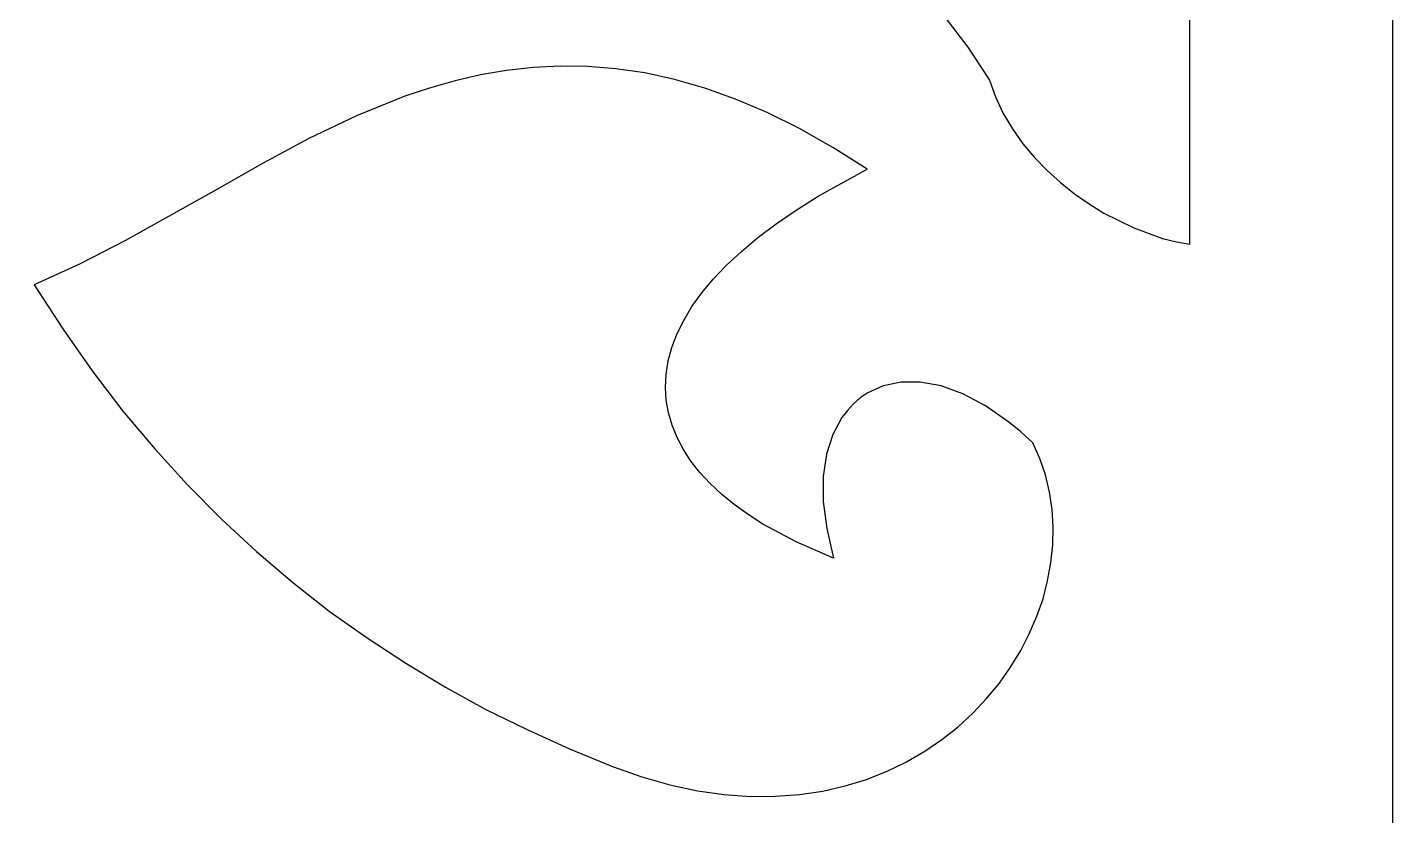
# Model space of a CAD drawing. Header units: centimetres. Extents: x -27.5 to -22.9, y -3.7 to 9.5.
# Drawn here: x -24.2 to -22.863, y -2.133 to -1.361 of the extents above; entities that cross this region are included whole.
import ezdxf

# ---------------------------------------------------------------- set-up
doc = ezdxf.new("R2010")
doc.units = ezdxf.units.CM
doc.header["$MEASUREMENT"] = 0
doc.layers.add('layer 1', color=7, linetype='Continuous')

msp = doc.modelspace()

# ---------------------------------------------------------------- linework, layer by layer
at = {"layer": 'layer 1', "color": 250}
for points, knots in [([(-27.5, 9.5), (-27.5, 9.5), (-27.5, 9.5), (-27.5, 9.5), (-27.5, 9.5), (-27.5, 9.5), (-22.86321, 9.5), (-22.86321, 9.5), (-22.86321, 9.5), (-22.86321, 9.5), (-22.86321, -3.74711), (-22.86321, -3.74711), (-22.86321, -3.74711), (-22.86321, -3.74711), (-27.5, -3.74711), (-27.5, -3.74711), (-27.5, -3.74711), (-27.5, -3.74711), (-27.5, 9.5), (-27.5, 9.5)], [0, 0, 0, 0, 0.1666667, 0.1666667, 0.1666667, 0.1666667, 0.3333333, 0.3333333, 0.3333333, 0.3333333, 0.5, 0.5, 0.5, 0.5, 0.6666667, 0.6666667, 0.6666667, 0.6666667, 1, 1, 1, 1]), ([(-23.06174, -0.33658), (-23.06174, -0.33658), (-23.06174, -0.33658), (-23.06174, -0.33658), (-23.06174, -0.33658), (-23.06174, -0.33658), (-23.06174, -1.5729), (-23.06174, -1.5729), (-23.06174, -1.5729), (-23.06174, -1.5729), (-23.07488, -1.5709), (-23.07488, -1.5709), (-23.07488, -1.5709), (-23.07488, -1.5709), (-23.08834, -1.56753), (-23.08834, -1.56753), (-23.08834, -1.56753), (-23.08834, -1.56753), (-23.1166, -1.55711), (-23.1166, -1.55711), (-23.1166, -1.55711), (-23.1166, -1.55711), (-23.14588, -1.54262), (-23.14588, -1.54262), (-23.14588, -1.54262), (-23.14588, -1.54262), (-23.16036, -1.53355), (-23.16036, -1.53355), (-23.16036, -1.53355), (-23.16036, -1.53355), (-23.17448, -1.52378), (-23.17448, -1.52378), (-23.17448, -1.52378), (-23.17448, -1.52378), (-23.18827, -1.51268), (-23.18827, -1.51268), (-23.18827, -1.51268), (-23.18827, -1.51268), (-23.2014, -1.5009), (-23.2014, -1.5009), (-23.2014, -1.5009), (-23.2014, -1.5009), (-23.21386, -1.48812), (-23.21386, -1.48812), (-23.21386, -1.48812), (-23.21386, -1.48812), (-23.22531, -1.47466), (-23.22531, -1.47466), (-23.22531, -1.47466), (-23.22531, -1.47466), (-23.23538, -1.46018), (-23.23538, -1.46018), (-23.23538, -1.46018), (-23.23538, -1.46018), (-23.24447, -1.44504), (-23.24447, -1.44504), (-23.24447, -1.44504), (-23.24447, -1.44504), (-23.25188, -1.42887), (-23.25188, -1.42887), (-23.25188, -1.42887), (-23.25188, -1.42887), (-23.25793, -1.4124), (-23.25793, -1.4124), (-23.25793, -1.4124), (-23.25793, -1.4124), (-23.27914, -1.38008), (-23.27914, -1.38008), (-23.27914, -1.38008), (-23.27914, -1.38008), (-23.30168, -1.35083), (-23.30168, -1.35083), (-23.30168, -1.35083), (-23.30168, -1.35083), (-23.32557, -1.32423), (-23.32557, -1.32423), (-23.32557, -1.32423), (-23.32557, -1.32423), (-23.35081, -1.30034), (-23.35081, -1.30034), (-23.35081, -1.30034), (-23.35081, -1.30034), (-23.37672, -1.27913), (-23.37672, -1.27913), (-23.37672, -1.27913), (-23.37672, -1.27913), (-23.40432, -1.26063), (-23.40432, -1.26063), (-23.40432, -1.26063), (-23.40432, -1.26063), (-23.43258, -1.24482), (-23.43258, -1.24482), (-23.43258, -1.24482), (-23.43258, -1.24482), (-23.4622, -1.23136), (-23.4622, -1.23136), (-23.4622, -1.23136), (-23.4622, -1.23136), (-23.49316, -1.22058), (-23.49316, -1.22058), (-23.49316, -1.22058), (-23.49316, -1.22058), (-23.52479, -1.21183), (-23.52479, -1.21183), (-23.52479, -1.21183), (-23.52479, -1.21183), (-23.55744, -1.20545), (-23.55744, -1.20545), (-23.55744, -1.20545), (-23.55744, -1.20545), (-23.59143, -1.20175), (-23.59143, -1.20175), (-23.59143, -1.20175), (-23.59143, -1.20175), (-23.62607, -1.19973), (-23.62607, -1.19973), (-23.62607, -1.19973), (-23.62607, -1.19973), (-23.66175, -1.20039), (-23.66175, -1.20039), (-23.66175, -1.20039), (-23.66175, -1.20039), (-23.69843, -1.20274), (-23.69843, -1.20274), (-23.69843, -1.20274), (-23.69843, -1.20274), (-23.73578, -1.20746), (-23.73578, -1.20746), (-23.73578, -1.20746), (-23.73578, -1.20746), (-23.72065, -1.18356), (-23.72065, -1.18356), (-23.72065, -1.18356), (-23.72065, -1.18356), (-23.70752, -1.15765), (-23.70752, -1.15765), (-23.70752, -1.15765), (-23.70752, -1.15765), (-23.69574, -1.12906), (-23.69574, -1.12906), (-23.69574, -1.12906), (-23.69574, -1.12906), (-23.6853, -1.09843), (-23.6853, -1.09843), (-23.6853, -1.09843), (-23.6853, -1.09843), (-23.67589, -1.06646), (-23.67589, -1.06646), (-23.67589, -1.06646), (-23.67589, -1.06646), (-23.66713, -1.03248), (-23.66713, -1.03248), (-23.66713, -1.03248), (-23.66713, -1.03248), (-23.65233, -0.96113), (-23.65233, -0.96113), (-23.65233, -0.96113), (-23.65233, -0.96113), (-23.62306, -0.80937), (-23.62306, -0.80937), (-23.62306, -0.80937), (-23.62306, -0.80937), (-23.60556, -0.73265), (-23.60556, -0.73265), (-23.60556, -0.73265), (-23.60556, -0.73265), (-23.59546, -0.69495), (-23.59546, -0.69495), (-23.59546, -0.69495), (-23.59546, -0.69495), (-23.58402, -0.65761), (-23.58402, -0.65761), (-23.58402, -0.65761), (-23.58402, -0.65761), (-23.57124, -0.62125), (-23.57124, -0.62125), (-23.57124, -0.62125), (-23.57124, -0.62125), (-23.55676, -0.58625), (-23.55676, -0.58625), (-23.55676, -0.58625), (-23.55676, -0.58625), (-23.54061, -0.55227), (-23.54061, -0.55227), (-23.54061, -0.55227), (-23.54061, -0.55227), (-23.52209, -0.51997), (-23.52209, -0.51997), (-23.52209, -0.51997), (-23.52209, -0.51997), (-23.50157, -0.48967), (-23.50157, -0.48967), (-23.50157, -0.48967), (-23.50157, -0.48967), (-23.49013, -0.47521), (-23.49013, -0.47521), (-23.49013, -0.47521), (-23.49013, -0.47521), (-23.47835, -0.46108), (-23.47835, -0.46108), (-23.47835, -0.46108), (-23.47835, -0.46108), (-23.46557, -0.44796), (-23.46557, -0.44796), (-23.46557, -0.44796), (-23.46557, -0.44796), (-23.45244, -0.43482), (-23.45244, -0.43482), (-23.45244, -0.43482), (-23.45244, -0.43482), (-23.43831, -0.42271), (-23.43831, -0.42271), (-23.43831, -0.42271), (-23.43831, -0.42271), (-23.42349, -0.41126), (-23.42349, -0.41126), (-23.42349, -0.41126), (-23.42349, -0.41126), (-23.40803, -0.40051), (-23.40803, -0.40051), (-23.40803, -0.40051), (-23.40803, -0.40051), (-23.39154, -0.39009), (-23.39154, -0.39009), (-23.39154, -0.39009), (-23.39154, -0.39009), (-23.3562, -0.3719), (-23.3562, -0.3719), (-23.3562, -0.3719), (-23.3562, -0.3719), (-23.33737, -0.36415), (-23.33737, -0.36415), (-23.33737, -0.36415), (-23.33737, -0.36415), (-23.31716, -0.3571), (-23.31716, -0.3571), (-23.31716, -0.3571), (-23.31716, -0.3571), (-23.29631, -0.35069), (-23.29631, -0.35069), (-23.29631, -0.35069), (-23.29631, -0.35069), (-23.27477, -0.34532), (-23.27477, -0.34532), (-23.27477, -0.34532), (-23.27477, -0.34532), (-23.25188, -0.3406), (-23.25188, -0.3406), (-23.25188, -0.3406), (-23.25188, -0.3406), (-23.22799, -0.33724), (-23.22799, -0.33724), (-23.22799, -0.33724), (-23.22799, -0.33724), (-23.20308, -0.33454), (-23.20308, -0.33454), (-23.20308, -0.33454), (-23.20308, -0.33454), (-23.17718, -0.33288), (-23.17718, -0.33288), (-23.17718, -0.33288), (-23.17718, -0.33288), (-23.14992, -0.33219), (-23.14992, -0.33219), (-23.14992, -0.33219), (-23.14992, -0.33219), (-23.12165, -0.33252), (-23.12165, -0.33252), (-23.12165, -0.33252), (-23.12165, -0.33252), (-23.09238, -0.33388), (-23.09238, -0.33388), (-23.09238, -0.33388), (-23.09238, -0.33388), (-23.06174, -0.33658), (-23.06174, -0.33658)], [0, 0, 0, 0, 0.0142857, 0.0142857, 0.0142857, 0.0142857, 0.0285714, 0.0285714, 0.0285714, 0.0285714, 0.0428571, 0.0428571, 0.0428571, 0.0428571, 0.0571429, 0.0571429, 0.0571429, 0.0571429, 0.0714286, 0.0714286, 0.0714286, 0.0714286, 0.0857143, 0.0857143, 0.0857143, 0.0857143, 0.1, 0.1, 0.1, 0.1, 0.1142857, 0.1142857, 0.1142857, 0.1142857, 0.1285714, 0.1285714, 0.1285714, 0.1285714, 0.1428571, 0.1428571, 0.1428571, 0.1428571, 0.1571429, 0.1571429, 0.1571429, 0.1571429, 0.1714286, 0.1714286, 0.1714286, 0.1714286, 0.1857143, 0.1857143, 0.1857143, 0.1857143, 0.2, 0.2, 0.2, 0.2, 0.2142857, 0.2142857, 0.2142857, 0.2142857, 0.2285714, 0.2285714, 0.2285714, 0.2285714, 0.2428571, 0.2428571, 0.2428571, 0.2428571, 0.2571429, 0.2571429, 0.2571429, 0.2571429, 0.2714286, 0.2714286, 0.2714286, 0.2714286, 0.2857143, 0.2857143, 0.2857143, 0.2857143, 0.3, 0.3, 0.3, 0.3, 0.3142857, 0.3142857, 0.3142857, 0.3142857, 0.3285714, 0.3285714, 0.3285714, 0.3285714, 0.3428571, 0.3428571, 0.3428571, 0.3428571, 0.3571429, 0.3571429, 0.3571429, 0.3571429, 0.3714286, 0.3714286, 0.3714286, 0.3714286, 0.3857143, 0.3857143, 0.3857143, 0.3857143, 0.4, 0.4, 0.4, 0.4, 0.4142857, 0.4142857, 0.4142857, 0.4142857, 0.4285714, 0.4285714, 0.4285714, 0.4285714, 0.4428571, 0.4428571, 0.4428571, 0.4428571, 0.4571429, 0.4571429, 0.4571429, 0.4571429, 0.4714286, 0.4714286, 0.4714286, 0.4714286, 0.4857143, 0.4857143, 0.4857143, 0.4857143, 0.5, 0.5, 0.5, 0.5, 0.5142857, 0.5142857, 0.5142857, 0.5142857, 0.5285714, 0.5285714, 0.5285714, 0.5285714, 0.5428571, 0.5428571, 0.5428571, 0.5428571, 0.5571429, 0.5571429, 0.5571429, 0.5571429, 0.5714286, 0.5714286, 0.5714286, 0.5714286, 0.5857143, 0.5857143, 0.5857143, 0.5857143, 0.6, 0.6, 0.6, 0.6, 0.6142857, 0.6142857, 0.6142857, 0.6142857, 0.6285714, 0.6285714, 0.6285714, 0.6285714, 0.6428571, 0.6428571, 0.6428571, 0.6428571, 0.6571429, 0.6571429, 0.6571429, 0.6571429, 0.6714286, 0.6714286, 0.6714286, 0.6714286, 0.6857143, 0.6857143, 0.6857143, 0.6857143, 0.7, 0.7, 0.7, 0.7, 0.7142857, 0.7142857, 0.7142857, 0.7142857, 0.7285714, 0.7285714, 0.7285714, 0.7285714, 0.7428571, 0.7428571, 0.7428571, 0.7428571, 0.7571429, 0.7571429, 0.7571429, 0.7571429, 0.7714286, 0.7714286, 0.7714286, 0.7714286, 0.7857143, 0.7857143, 0.7857143, 0.7857143, 0.8, 0.8, 0.8, 0.8, 0.8142857, 0.8142857, 0.8142857, 0.8142857, 0.8285714, 0.8285714, 0.8285714, 0.8285714, 0.8428571, 0.8428571, 0.8428571, 0.8428571, 0.8571429, 0.8571429, 0.8571429, 0.8571429, 0.8714286, 0.8714286, 0.8714286, 0.8714286, 0.8857143, 0.8857143, 0.8857143, 0.8857143, 0.9, 0.9, 0.9, 0.9, 0.9142857, 0.9142857, 0.9142857, 0.9142857, 0.9285714, 0.9285714, 0.9285714, 0.9285714, 0.9428571, 0.9428571, 0.9428571, 0.9428571, 0.9571429, 0.9571429, 0.9571429, 0.9571429, 0.9714286, 0.9714286, 0.9714286, 0.9714286, 1, 1, 1, 1]), ([(-24.19277, -1.61296), (-24.19277, -1.61296), (-24.19277, -1.61296), (-24.19277, -1.61296), (-24.19277, -1.61296), (-24.19277, -1.61296), (-24.14767, -1.59242), (-24.14767, -1.59242), (-24.14767, -1.59242), (-24.14767, -1.59242), (-24.10325, -1.56955), (-24.10325, -1.56955), (-24.10325, -1.56955), (-24.10325, -1.56955), (-24.01408, -1.5194), (-24.01408, -1.5194), (-24.01408, -1.5194), (-24.01408, -1.5194), (-23.96932, -1.49416), (-23.96932, -1.49416), (-23.96932, -1.49416), (-23.96932, -1.49416), (-23.9239, -1.4696), (-23.9239, -1.4696), (-23.9239, -1.4696), (-23.9239, -1.4696), (-23.87745, -1.4474), (-23.87745, -1.4474), (-23.87745, -1.4474), (-23.87745, -1.4474), (-23.83001, -1.42821), (-23.83001, -1.42821), (-23.83001, -1.42821), (-23.83001, -1.42821), (-23.80578, -1.42014), (-23.80578, -1.42014), (-23.80578, -1.42014), (-23.80578, -1.42014), (-23.78087, -1.41307), (-23.78087, -1.41307), (-23.78087, -1.41307), (-23.78087, -1.41307), (-23.75596, -1.40734), (-23.75596, -1.40734), (-23.75596, -1.40734), (-23.75596, -1.40734), (-23.73041, -1.40297), (-23.73041, -1.40297), (-23.73041, -1.40297), (-23.73041, -1.40297), (-23.70448, -1.39993), (-23.70448, -1.39993), (-23.70448, -1.39993), (-23.70448, -1.39993), (-23.67791, -1.3986), (-23.67791, -1.3986), (-23.67791, -1.3986), (-23.67791, -1.3986), (-23.65098, -1.39893), (-23.65098, -1.39893), (-23.65098, -1.39893), (-23.65098, -1.39893), (-23.62339, -1.40129), (-23.62339, -1.40129), (-23.62339, -1.40129), (-23.62339, -1.40129), (-23.59511, -1.40532), (-23.59511, -1.40532), (-23.59511, -1.40532), (-23.59511, -1.40532), (-23.56618, -1.41171), (-23.56618, -1.41171), (-23.56618, -1.41171), (-23.56618, -1.41171), (-23.53657, -1.42014), (-23.53657, -1.42014), (-23.53657, -1.42014), (-23.53657, -1.42014), (-23.50629, -1.4309), (-23.50629, -1.4309), (-23.50629, -1.4309), (-23.50629, -1.4309), (-23.47533, -1.44403), (-23.47533, -1.44403), (-23.47533, -1.44403), (-23.47533, -1.44403), (-23.4437, -1.45984), (-23.4437, -1.45984), (-23.4437, -1.45984), (-23.4437, -1.45984), (-23.41105, -1.47836), (-23.41105, -1.47836), (-23.41105, -1.47836), (-23.41105, -1.47836), (-23.3774, -1.49955), (-23.3774, -1.49955), (-23.3774, -1.49955), (-23.3774, -1.49955), (-23.42552, -1.52614), (-23.42552, -1.52614), (-23.42552, -1.52614), (-23.42552, -1.52614), (-23.44705, -1.53959), (-23.44705, -1.53959), (-23.44705, -1.53959), (-23.44705, -1.53959), (-23.46658, -1.55305), (-23.46658, -1.55305), (-23.46658, -1.55305), (-23.46658, -1.55305), (-23.48441, -1.56651), (-23.48441, -1.56651), (-23.48441, -1.56651), (-23.48441, -1.56651), (-23.50057, -1.58031), (-23.50057, -1.58031), (-23.50057, -1.58031), (-23.50057, -1.58031), (-23.51537, -1.59377), (-23.51537, -1.59377), (-23.51537, -1.59377), (-23.51537, -1.59377), (-23.52816, -1.60723), (-23.52816, -1.60723), (-23.52816, -1.60723), (-23.52816, -1.60723), (-23.53925, -1.6207), (-23.53925, -1.6207), (-23.53925, -1.6207), (-23.53925, -1.6207), (-23.54901, -1.63416), (-23.54901, -1.63416), (-23.54901, -1.63416), (-23.54901, -1.63416), (-23.55709, -1.64762), (-23.55709, -1.64762), (-23.55709, -1.64762), (-23.55709, -1.64762), (-23.56383, -1.66106), (-23.56383, -1.66106), (-23.56383, -1.66106), (-23.56383, -1.66106), (-23.56887, -1.6742), (-23.56887, -1.6742), (-23.56887, -1.6742), (-23.56887, -1.6742), (-23.57224, -1.68732), (-23.57224, -1.68732), (-23.57224, -1.68732), (-23.57224, -1.68732), (-23.57425, -1.70044), (-23.57425, -1.70044), (-23.57425, -1.70044), (-23.57425, -1.70044), (-23.57493, -1.71324), (-23.57493, -1.71324), (-23.57493, -1.71324), (-23.57493, -1.71324), (-23.57425, -1.72568), (-23.57425, -1.72568), (-23.57425, -1.72568), (-23.57425, -1.72568), (-23.5719, -1.73814), (-23.5719, -1.73814), (-23.5719, -1.73814), (-23.5719, -1.73814), (-23.56854, -1.75026), (-23.56854, -1.75026), (-23.56854, -1.75026), (-23.56854, -1.75026), (-23.56348, -1.76236), (-23.56348, -1.76236), (-23.56348, -1.76236), (-23.56348, -1.76236), (-23.55744, -1.77414), (-23.55744, -1.77414), (-23.55744, -1.77414), (-23.55744, -1.77414), (-23.55003, -1.78559), (-23.55003, -1.78559), (-23.55003, -1.78559), (-23.55003, -1.78559), (-23.54128, -1.7967), (-23.54128, -1.7967), (-23.54128, -1.7967), (-23.54128, -1.7967), (-23.53118, -1.80746), (-23.53118, -1.80746), (-23.53118, -1.80746), (-23.53118, -1.80746), (-23.52008, -1.81789), (-23.52008, -1.81789), (-23.52008, -1.81789), (-23.52008, -1.81789), (-23.50763, -1.82798), (-23.50763, -1.82798), (-23.50763, -1.82798), (-23.50763, -1.82798), (-23.49416, -1.83774), (-23.49416, -1.83774), (-23.49416, -1.83774), (-23.49416, -1.83774), (-23.4797, -1.84717), (-23.4797, -1.84717), (-23.4797, -1.84717), (-23.4797, -1.84717), (-23.44705, -1.86466), (-23.44705, -1.86466), (-23.44705, -1.86466), (-23.44705, -1.86466), (-23.41039, -1.88048), (-23.41039, -1.88048), (-23.41039, -1.88048), (-23.41039, -1.88048), (-23.4171, -1.85154), (-23.4171, -1.85154), (-23.4171, -1.85154), (-23.4171, -1.85154), (-23.42048, -1.82496), (-23.42048, -1.82496), (-23.42048, -1.82496), (-23.42048, -1.82496), (-23.42048, -1.80038), (-23.42048, -1.80038), (-23.42048, -1.80038), (-23.42048, -1.80038), (-23.41744, -1.77852), (-23.41744, -1.77852), (-23.41744, -1.77852), (-23.41744, -1.77852), (-23.41105, -1.75935), (-23.41105, -1.75935), (-23.41105, -1.75935), (-23.41105, -1.75935), (-23.40231, -1.74285), (-23.40231, -1.74285), (-23.40231, -1.74285), (-23.40231, -1.74285), (-23.39693, -1.73579), (-23.39693, -1.73579), (-23.39693, -1.73579), (-23.39693, -1.73579), (-23.39086, -1.72938), (-23.39086, -1.72938), (-23.39086, -1.72938), (-23.39086, -1.72938), (-23.38447, -1.72366), (-23.38447, -1.72366), (-23.38447, -1.72366), (-23.38447, -1.72366), (-23.3774, -1.71895), (-23.3774, -1.71895), (-23.3774, -1.71895), (-23.3774, -1.71895), (-23.36192, -1.71188), (-23.36192, -1.71188), (-23.36192, -1.71188), (-23.36192, -1.71188), (-23.34442, -1.70818), (-23.34442, -1.70818), (-23.34442, -1.70818), (-23.34442, -1.70818), (-23.32557, -1.70818), (-23.32557, -1.70818), (-23.32557, -1.70818), (-23.32557, -1.70818), (-23.30505, -1.71188), (-23.30505, -1.71188), (-23.30505, -1.71188), (-23.30505, -1.71188), (-23.28385, -1.71963), (-23.28385, -1.71963), (-23.28385, -1.71963), (-23.28385, -1.71963), (-23.26164, -1.73141), (-23.26164, -1.73141), (-23.26164, -1.73141), (-23.26164, -1.73141), (-23.23876, -1.74723), (-23.23876, -1.74723), (-23.23876, -1.74723), (-23.23876, -1.74723), (-23.2273, -1.75665), (-23.2273, -1.75665), (-23.2273, -1.75665), (-23.2273, -1.75665), (-23.21554, -1.76742), (-23.21554, -1.76742), (-23.21554, -1.76742), (-23.21554, -1.76742), (-23.20847, -1.78289), (-23.20847, -1.78289), (-23.20847, -1.78289), (-23.20847, -1.78289), (-23.20308, -1.79905), (-23.20308, -1.79905), (-23.20308, -1.79905), (-23.20308, -1.79905), (-23.19905, -1.81587), (-23.19905, -1.81587), (-23.19905, -1.81587), (-23.19905, -1.81587), (-23.19637, -1.8327), (-23.19637, -1.8327), (-23.19637, -1.8327), (-23.19637, -1.8327), (-23.19535, -1.84985), (-23.19535, -1.84985), (-23.19535, -1.84985), (-23.19535, -1.84985), (-23.19567, -1.86735), (-23.19567, -1.86735), (-23.19567, -1.86735), (-23.19567, -1.86735), (-23.19771, -1.88521), (-23.19771, -1.88521), (-23.19771, -1.88521), (-23.19771, -1.88521), (-23.20106, -1.90268), (-23.20106, -1.90268), (-23.20106, -1.90268), (-23.20106, -1.90268), (-23.20543, -1.92019), (-23.20543, -1.92019), (-23.20543, -1.92019), (-23.20543, -1.92019), (-23.2115, -1.93735), (-23.2115, -1.93735), (-23.2115, -1.93735), (-23.2115, -1.93735), (-23.2189, -1.95452), (-23.2189, -1.95452), (-23.2189, -1.95452), (-23.2189, -1.95452), (-23.2273, -1.971), (-23.2273, -1.971), (-23.2273, -1.971), (-23.2273, -1.971), (-23.23742, -1.98715), (-23.23742, -1.98715), (-23.23742, -1.98715), (-23.23742, -1.98715), (-23.24818, -2.00298), (-23.24818, -2.00298), (-23.24818, -2.00298), (-23.24818, -2.00298), (-23.26062, -2.01778), (-23.26062, -2.01778), (-23.26062, -2.01778), (-23.26062, -2.01778), (-23.27409, -2.03224), (-23.27409, -2.03224), (-23.27409, -2.03224), (-23.27409, -2.03224), (-23.28857, -2.0457), (-23.28857, -2.0457), (-23.28857, -2.0457), (-23.28857, -2.0457), (-23.30437, -2.05817), (-23.30437, -2.05817), (-23.30437, -2.05817), (-23.30437, -2.05817), (-23.32119, -2.0696), (-23.32119, -2.0696), (-23.32119, -2.0696), (-23.32119, -2.0696), (-23.33903, -2.08004), (-23.33903, -2.08004), (-23.33903, -2.08004), (-23.33903, -2.08004), (-23.35788, -2.08912), (-23.35788, -2.08912), (-23.35788, -2.08912), (-23.35788, -2.08912), (-23.37807, -2.09719), (-23.37807, -2.09719), (-23.37807, -2.09719), (-23.37807, -2.09719), (-23.39893, -2.1036), (-23.39893, -2.1036), (-23.39893, -2.1036), (-23.39893, -2.1036), (-23.42081, -2.10863), (-23.42081, -2.10863), (-23.42081, -2.10863), (-23.42081, -2.10863), (-23.4437, -2.11201), (-23.4437, -2.11201), (-23.4437, -2.11201), (-23.4437, -2.11201), (-23.46726, -2.11369), (-23.46726, -2.11369), (-23.46726, -2.11369), (-23.46726, -2.11369), (-23.49181, -2.11402), (-23.49181, -2.11402), (-23.49181, -2.11402), (-23.49181, -2.11402), (-23.51738, -2.11201), (-23.51738, -2.11201), (-23.51738, -2.11201), (-23.51738, -2.11201), (-23.54364, -2.1083), (-23.54364, -2.1083), (-23.54364, -2.1083), (-23.54364, -2.1083), (-23.57056, -2.10258), (-23.57056, -2.10258), (-23.57056, -2.10258), (-23.57056, -2.10258), (-23.59815, -2.0945), (-23.59815, -2.0945), (-23.59815, -2.0945), (-23.59815, -2.0945), (-23.62675, -2.08441), (-23.62675, -2.08441), (-23.62675, -2.08441), (-23.62675, -2.08441), (-23.66882, -2.06724), (-23.66882, -2.06724), (-23.66882, -2.06724), (-23.66882, -2.06724), (-23.7102, -2.04841), (-23.7102, -2.04841), (-23.7102, -2.04841), (-23.7102, -2.04841), (-23.75059, -2.02854), (-23.75059, -2.02854), (-23.75059, -2.02854), (-23.75059, -2.02854), (-23.79029, -2.00667), (-23.79029, -2.00667), (-23.79029, -2.00667), (-23.79029, -2.00667), (-23.82899, -1.98345), (-23.82899, -1.98345), (-23.82899, -1.98345), (-23.82899, -1.98345), (-23.86703, -1.95855), (-23.86703, -1.95855), (-23.86703, -1.95855), (-23.86703, -1.95855), (-23.90405, -1.93231), (-23.90405, -1.93231), (-23.90405, -1.93231), (-23.90405, -1.93231), (-23.94005, -1.90404), (-23.94005, -1.90404), (-23.94005, -1.90404), (-23.94005, -1.90404), (-23.97504, -1.87409), (-23.97504, -1.87409), (-23.97504, -1.87409), (-23.97504, -1.87409), (-24.00936, -1.84246), (-24.00936, -1.84246), (-24.00936, -1.84246), (-24.00936, -1.84246), (-24.04267, -1.80881), (-24.04267, -1.80881), (-24.04267, -1.80881), (-24.04267, -1.80881), (-24.07466, -1.77348), (-24.07466, -1.77348), (-24.07466, -1.77348), (-24.07466, -1.77348), (-24.10593, -1.73646), (-24.10593, -1.73646), (-24.10593, -1.73646), (-24.10593, -1.73646), (-24.1359, -1.69709), (-24.1359, -1.69709), (-24.1359, -1.69709), (-24.1359, -1.69709), (-24.16484, -1.65603), (-24.16484, -1.65603), (-24.16484, -1.65603), (-24.16484, -1.65603), (-24.19277, -1.61296), (-24.19277, -1.61296)], [0, 0, 0, 0, 0.0082645, 0.0082645, 0.0082645, 0.0082645, 0.0165289, 0.0165289, 0.0165289, 0.0165289, 0.0247934, 0.0247934, 0.0247934, 0.0247934, 0.0330579, 0.0330579, 0.0330579, 0.0330579, 0.0413223, 0.0413223, 0.0413223, 0.0413223, 0.0495868, 0.0495868, 0.0495868, 0.0495868, 0.0578512, 0.0578512, 0.0578512, 0.0578512, 0.0661157, 0.0661157, 0.0661157, 0.0661157, 0.0743802, 0.0743802, 0.0743802, 0.0743802, 0.0826446, 0.0826446, 0.0826446, 0.0826446, 0.0909091, 0.0909091, 0.0909091, 0.0909091, 0.0991736, 0.0991736, 0.0991736, 0.0991736, 0.107438, 0.107438, 0.107438, 0.107438, 0.1157025, 0.1157025, 0.1157025, 0.1157025, 0.1239669, 0.1239669, 0.1239669, 0.1239669, 0.1322314, 0.1322314, 0.1322314, 0.1322314, 0.1404959, 0.1404959, 0.1404959, 0.1404959, 0.1487603, 0.1487603, 0.1487603, 0.1487603, 0.1570248, 0.1570248, 0.1570248, 0.1570248, 0.1652893, 0.1652893, 0.1652893, 0.1652893, 0.1735537, 0.1735537, 0.1735537, 0.1735537, 0.1818182, 0.1818182, 0.1818182, 0.1818182, 0.1900826, 0.1900826, 0.1900826, 0.1900826, 0.1983471, 0.1983471, 0.1983471, 0.1983471, 0.2066116, 0.2066116, 0.2066116, 0.2066116, 0.214876, 0.214876, 0.214876, 0.214876, 0.2231405, 0.2231405, 0.2231405, 0.2231405, 0.231405, 0.231405, 0.231405, 0.231405, 0.2396694, 0.2396694, 0.2396694, 0.2396694, 0.2479339, 0.2479339, 0.2479339, 0.2479339, 0.2561983, 0.2561983, 0.2561983, 0.2561983, 0.2644628, 0.2644628, 0.2644628, 0.2644628, 0.2727273, 0.2727273, 0.2727273, 0.2727273, 0.2809917, 0.2809917, 0.2809917, 0.2809917, 0.2892562, 0.2892562, 0.2892562, 0.2892562, 0.2975207, 0.2975207, 0.2975207, 0.2975207, 0.3057851, 0.3057851, 0.3057851, 0.3057851, 0.3140496, 0.3140496, 0.3140496, 0.3140496, 0.322314, 0.322314, 0.322314, 0.322314, 0.3305785, 0.3305785, 0.3305785, 0.3305785, 0.338843, 0.338843, 0.338843, 0.338843, 0.3471074, 0.3471074, 0.3471074, 0.3471074, 0.3553719, 0.3553719, 0.3553719, 0.3553719, 0.3636364, 0.3636364, 0.3636364, 0.3636364, 0.3719008, 0.3719008, 0.3719008, 0.3719008, 0.3801653, 0.3801653, 0.3801653, 0.3801653, 0.3884298, 0.3884298, 0.3884298, 0.3884298, 0.3966942, 0.3966942, 0.3966942, 0.3966942, 0.4049587, 0.4049587, 0.4049587, 0.4049587, 0.4132231, 0.4132231, 0.4132231, 0.4132231, 0.4214876, 0.4214876, 0.4214876, 0.4214876, 0.4297521, 0.4297521, 0.4297521, 0.4297521, 0.4380165, 0.4380165, 0.4380165, 0.4380165, 0.446281, 0.446281, 0.446281, 0.446281, 0.4545455, 0.4545455, 0.4545455, 0.4545455, 0.4628099, 0.4628099, 0.4628099, 0.4628099, 0.4710744, 0.4710744, 0.4710744, 0.4710744, 0.4793388, 0.4793388, 0.4793388, 0.4793388, 0.4876033, 0.4876033, 0.4876033, 0.4876033, 0.4958678, 0.4958678, 0.4958678, 0.4958678, 0.5041322, 0.5041322, 0.5041322, 0.5041322, 0.5123967, 0.5123967, 0.5123967, 0.5123967, 0.5206612, 0.5206612, 0.5206612, 0.5206612, 0.5289256, 0.5289256, 0.5289256, 0.5289256, 0.5371901, 0.5371901, 0.5371901, 0.5371901, 0.5454545, 0.5454545, 0.5454545, 0.5454545, 0.553719, 0.553719, 0.553719, 0.553719, 0.5619835, 0.5619835, 0.5619835, 0.5619835, 0.5702479, 0.5702479, 0.5702479, 0.5702479, 0.5785124, 0.5785124, 0.5785124, 0.5785124, 0.5867769, 0.5867769, 0.5867769, 0.5867769, 0.5950413, 0.5950413, 0.5950413, 0.5950413, 0.6033058, 0.6033058, 0.6033058, 0.6033058, 0.6115702, 0.6115702, 0.6115702, 0.6115702, 0.6198347, 0.6198347, 0.6198347, 0.6198347, 0.6280992, 0.6280992, 0.6280992, 0.6280992, 0.6363636, 0.6363636, 0.6363636, 0.6363636, 0.6446281, 0.6446281, 0.6446281, 0.6446281, 0.6528926, 0.6528926, 0.6528926, 0.6528926, 0.661157, 0.661157, 0.661157, 0.661157, 0.6694215, 0.6694215, 0.6694215, 0.6694215, 0.677686, 0.677686, 0.677686, 0.677686, 0.6859504, 0.6859504, 0.6859504, 0.6859504, 0.6942149, 0.6942149, 0.6942149, 0.6942149, 0.7024793, 0.7024793, 0.7024793, 0.7024793, 0.7107438, 0.7107438, 0.7107438, 0.7107438, 0.7190083, 0.7190083, 0.7190083, 0.7190083, 0.7272727, 0.7272727, 0.7272727, 0.7272727, 0.7355372, 0.7355372, 0.7355372, 0.7355372, 0.7438017, 0.7438017, 0.7438017, 0.7438017, 0.7520661, 0.7520661, 0.7520661, 0.7520661, 0.7603306, 0.7603306, 0.7603306, 0.7603306, 0.768595, 0.768595, 0.768595, 0.768595, 0.7768595, 0.7768595, 0.7768595, 0.7768595, 0.785124, 0.785124, 0.785124, 0.785124, 0.7933884, 0.7933884, 0.7933884, 0.7933884, 0.8016529, 0.8016529, 0.8016529, 0.8016529, 0.8099174, 0.8099174, 0.8099174, 0.8099174, 0.8181818, 0.8181818, 0.8181818, 0.8181818, 0.8264463, 0.8264463, 0.8264463, 0.8264463, 0.8347107, 0.8347107, 0.8347107, 0.8347107, 0.8429752, 0.8429752, 0.8429752, 0.8429752, 0.8512397, 0.8512397, 0.8512397, 0.8512397, 0.8595041, 0.8595041, 0.8595041, 0.8595041, 0.8677686, 0.8677686, 0.8677686, 0.8677686, 0.8760331, 0.8760331, 0.8760331, 0.8760331, 0.8842975, 0.8842975, 0.8842975, 0.8842975, 0.892562, 0.892562, 0.892562, 0.892562, 0.9008264, 0.9008264, 0.9008264, 0.9008264, 0.9090909, 0.9090909, 0.9090909, 0.9090909, 0.9173554, 0.9173554, 0.9173554, 0.9173554, 0.9256198, 0.9256198, 0.9256198, 0.9256198, 0.9338843, 0.9338843, 0.9338843, 0.9338843, 0.9421488, 0.9421488, 0.9421488, 0.9421488, 0.9504132, 0.9504132, 0.9504132, 0.9504132, 0.9586777, 0.9586777, 0.9586777, 0.9586777, 0.9669421, 0.9669421, 0.9669421, 0.9669421, 0.9752066, 0.9752066, 0.9752066, 0.9752066, 0.9834711, 0.9834711, 0.9834711, 0.9834711, 1, 1, 1, 1])]:
    msp.add_open_spline(points, degree=3, knots=knots, dxfattribs=at)

doc.saveas('drawing.dxf')
